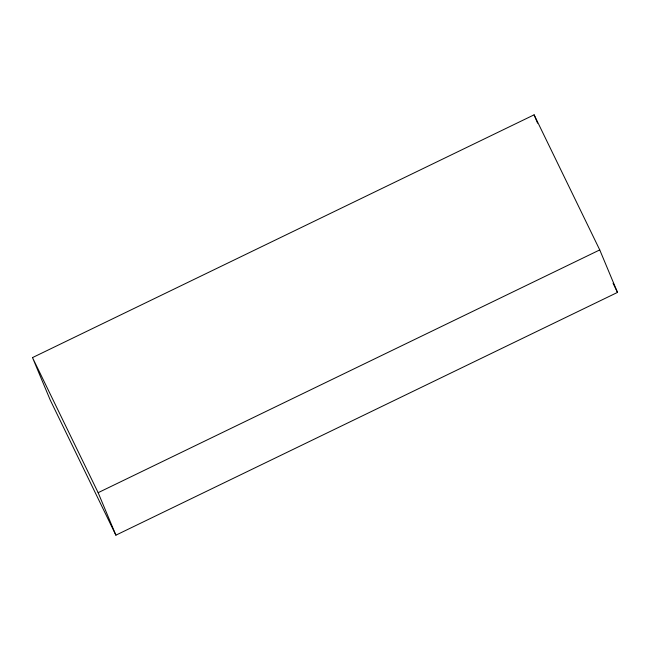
<?xml version="1.0" encoding="UTF-8"?>
<svg xmlns="http://www.w3.org/2000/svg" width="650" height="650" viewBox="0 0 650 650"><rect width="100%" height="100%" fill="white"/><g stroke="black" fill="none" stroke-linecap="round" stroke-linejoin="round"><path stroke-width="0.97" d="M32.5 357.598L534.105 114.831L599.747 249.917L617.5 292.402L115.895 535.169L50.253 400.083L32.5 357.598L98.142 492.684L115.895 535.169M98.142 492.684L599.747 249.917M613.064 283.278L617.5 292.402M534.105 114.831L537.574 123.142"/></g></svg>
